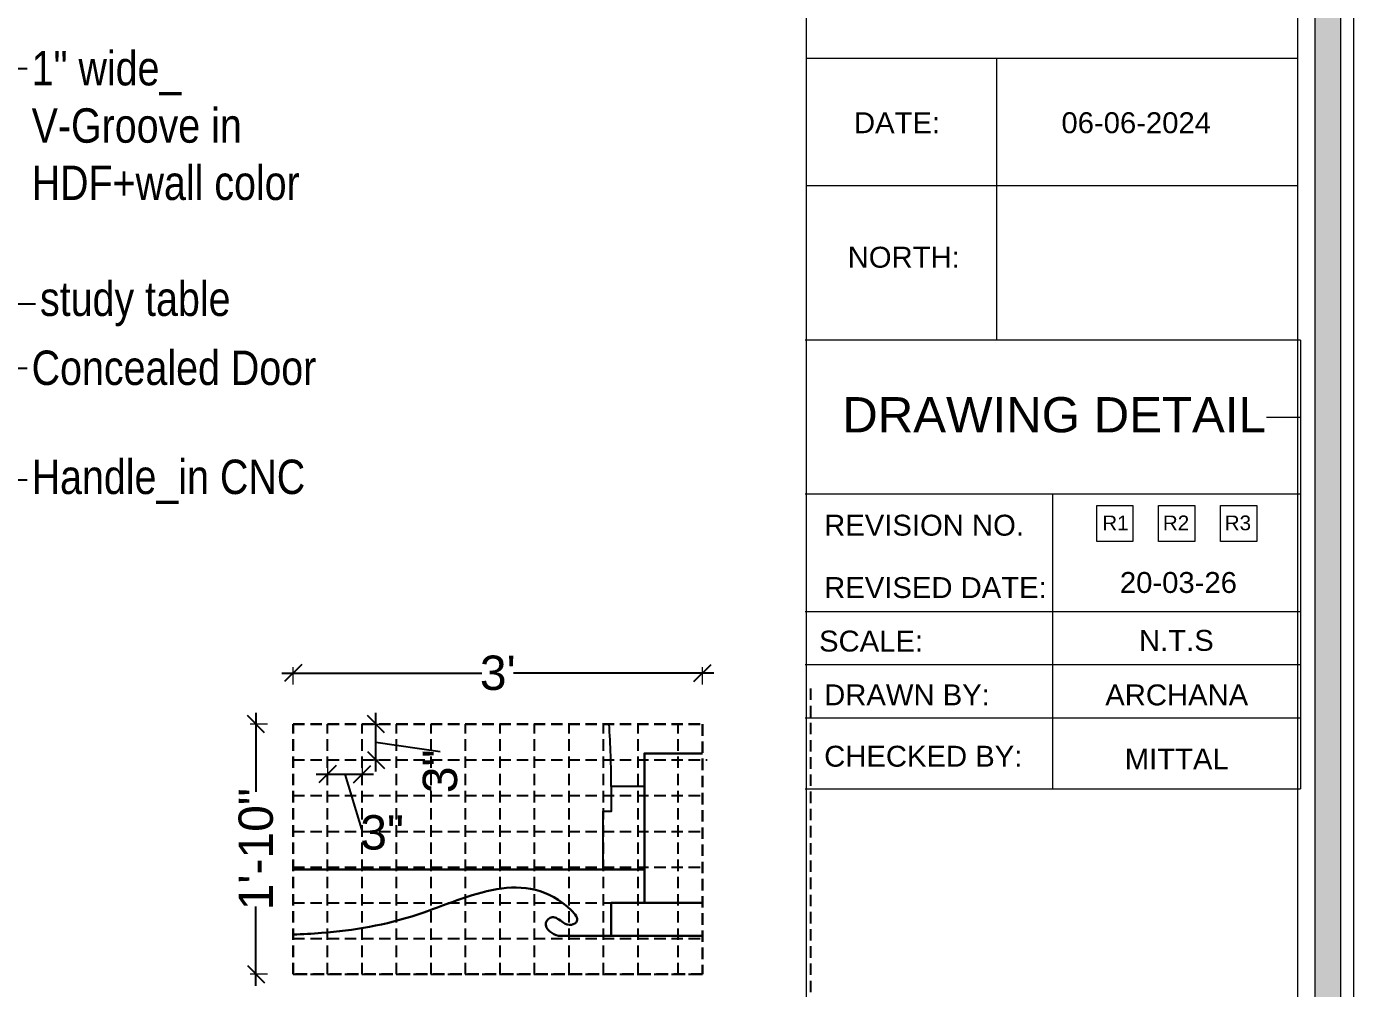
# Model space of a CAD drawing. Header units: millimetres. Extents: x 56222 to 3066687, y -650199 to -121287.
# Drawn here: x 134558.2 to 134674, y -182940.2 to -182856.3 of the extents above; entities that cross this region are included whole.
import ezdxf
from ezdxf import colors
from ezdxf.entities.mleader import LeaderData, LeaderLine
from ezdxf.enums import TextEntityAlignment as Align
from ezdxf.math import Vec2, Vec3

# ---------------------------------------------------------------- set-up
doc = ezdxf.new("R2010")
doc.units = ezdxf.units.MM
doc.header["$MEASUREMENT"] = 0
doc.header["$PDMODE"] = 35
doc.linetypes.add('DASHEDX2', pattern=[1.5, 1, -0.5])
doc.layers.get('Defpoints').update_dxf_attribs({"color": 220})
doc.layers.add('AR ELE-5', color=134, linetype='Continuous')
for name, color, linetype, lineweight in [('dim05', 1, 'Continuous', 13), ('Dimension', 10, 'DASHEDX2', 20), ('FIRST FLOOR', 7, 'Continuous', 9), ('FIRST FLOOR_( PLine )_', 251, 'Continuous', 30), ('FURNITURE', 32, 'Continuous', 9), ('NAME PLATE', 7, 'Continuous', 25), ('Text', 7, 'Continuous', 15), ('wall', 7, 'Continuous', 30)]:
    doc.layers.add(name, color=color, linetype=linetype, lineweight=lineweight)
doc.styles.add('Arial', font='arial.ttf')
doc.styles.add('style4', font='ARIALN.TTF')
doc.dimstyles.new('Archana', dxfattribs={"dimtxt": 3, "dimasz": 1.5, "dimexe": 0.5, "dimexo": 0.5, "dimgap": 0, "dimtad": 0, "dimzin": 0, "dimdsep": 46, "dimlunit": 4, "dimtxsty": 'Arial', "dimblk": 'OBLIQUE', "dimcen": 0, "dimdle": 1, "dimclrd": 1, "dimclre": 1, "dimclrt": 5, "dimadec": 0, "dimazin": 0, "dimtfac": 1, "dimtofl": 0, "dimtmove": 1, "dimatfit": 3, "dimfxl": 1, "dimfxlon": 1, "dimtolj": 1, "dimtzin": 0, "dimlwd": 25, "dimlwe": -1, "dimarcsym": 0})

# ---------------------------------------------------------------- blocks, each defined once
blk = doc.blocks.new('_Oblique')
at = {"layer": 'wall', "color": 0, "lineweight": -2}
blk.add_line((-0.5, -0.5), (0.5, 0.5), dxfattribs=at)
blk = doc.blocks.new('*D364')
at = {"layer": 'Defpoints', "color": 0, "lineweight": 30, "transparency": 16777216}
for p in [(134584.5, -182920.29), (134587.51, -182920.29), (134587.51, -182921.53)]:
    blk.add_point(p, dxfattribs=at)
at = {"layer": 'FURNITURE', "color": 1, "transparency": 16777216}
for p, q in [((134584.5, -182920.79), (134584.5, -182922.03)), ((134587.51, -182920.79), (134587.51, -182922.03))]:
    blk.add_line(p, q, dxfattribs=at)
at = {"layer": 'FURNITURE', "color": 1, "lineweight": 25, "transparency": 16777216}
for p, q in [((134583.5, -182921.53), (134588.51, -182921.53)), ((134586.01, -182921.53), (134587.54, -182926.63))]:
    blk.add_line(p, q, dxfattribs=at)
at = {"layer": 'FURNITURE', "color": 1, "lineweight": 25, "transparency": 16777216, "xscale": 1.5, "yscale": 1.5, "zscale": 1.5, "rotation": 180}
blk.add_blockref('_Oblique', (134584.5, -182921.53), dxfattribs=at)
at = {"layer": 'FURNITURE', "color": 1, "lineweight": 25, "transparency": 16777216, "xscale": 1.5, "yscale": 1.5, "zscale": 1.5}
blk.add_blockref('_Oblique', (134587.51, -182921.53), dxfattribs=at)
at = {"layer": 'FURNITURE', "color": 5, "lineweight": 30, "transparency": 16777216, "insert": (134589.26, -182926.63), "char_height": 3, "attachment_point": 5, "style": 'Arial'}
blk.add_mtext('\\A1;3"', dxfattribs=at)
blk = doc.blocks.new('*D365')
at = {"layer": 'Defpoints', "color": 0, "lineweight": 30, "transparency": 16777216}
for p in [(134587.51, -182917.17), (134588.72, -182917.17), (134587.51, -182920.29)]:
    blk.add_point(p, dxfattribs=at)
at = {"layer": 'FURNITURE', "color": 1, "lineweight": 25, "transparency": 16777216}
for p, q in [((134588.72, -182921.29), (134588.72, -182916.17)), ((134588.72, -182918.73), (134594.32, -182919.56))]:
    blk.add_line(p, q, dxfattribs=at)
at = {"layer": 'FURNITURE', "color": 1, "transparency": 16777216}
for p, q in [((134588.01, -182917.17), (134589.22, -182917.17)), ((134588.01, -182920.29), (134589.22, -182920.29))]:
    blk.add_line(p, q, dxfattribs=at)
at = {"layer": 'FURNITURE', "color": 1, "lineweight": 25, "transparency": 16777216, "xscale": 1.5, "yscale": 1.5, "zscale": 1.5}
for p, rotation in [((134588.72, -182917.17), 90), ((134588.72, -182920.29), 270)]:
    blk.add_blockref('_Oblique', p, dxfattribs=dict(at, rotation=rotation))
at = {"layer": 'FURNITURE', "color": 5, "lineweight": 30, "transparency": 16777216, "insert": (134594.32, -182921.28), "char_height": 3, "attachment_point": 5, "rotation": 90, "style": 'Arial'}
blk.add_mtext('\\A1;3"', dxfattribs=at)
blk = doc.blocks.new('*D366')
at = {"layer": 'Defpoints', "color": 0, "lineweight": 30, "transparency": 16777216}
for p in [(134581.5, -182917.17), (134578.25, -182938.99), (134581.5, -182938.99)]:
    blk.add_point(p, dxfattribs=at)
at = {"layer": 'FURNITURE', "color": 1, "lineweight": 25, "transparency": 16777216}
for p, q in [((134578.25, -182916.17), (134578.25, -182923.07)), ((134578.25, -182939.99), (134578.25, -182933.09))]:
    blk.add_line(p, q, dxfattribs=at)
at = {"layer": 'FURNITURE', "color": 1, "transparency": 16777216}
for p, q in [((134579.25, -182917.17), (134577.75, -182917.17)), ((134579.25, -182938.99), (134577.75, -182938.99))]:
    blk.add_line(p, q, dxfattribs=at)
at = {"layer": 'FURNITURE', "color": 1, "lineweight": 25, "transparency": 16777216, "xscale": 1.5, "yscale": 1.5, "zscale": 1.5}
for p, rotation in [((134578.25, -182917.17), 90), ((134578.25, -182938.99), 270)]:
    blk.add_blockref('_Oblique', p, dxfattribs=dict(at, rotation=rotation))
at = {"layer": 'FURNITURE', "color": 5, "lineweight": 30, "transparency": 16777216, "insert": (134578.25, -182928.08), "char_height": 3, "attachment_point": 5, "rotation": 90, "style": 'Arial'}
blk.add_mtext('\\A1;1\'-10"', dxfattribs=at)
blk = doc.blocks.new('*D367')
at = {"layer": 'Defpoints', "color": 0, "lineweight": 30, "transparency": 16777216}
for p in [(134617.21, -182912.7), (134581.5, -182917.17), (134617.21, -182917.17)]:
    blk.add_point(p, dxfattribs=at)
at = {"layer": 'FURNITURE', "color": 1, "lineweight": 25, "transparency": 16777216}
for p, q in [((134580.5, -182912.7), (134597.97, -182912.7)), ((134618.21, -182912.7), (134600.73, -182912.7))]:
    blk.add_line(p, q, dxfattribs=at)
at = {"layer": 'FURNITURE', "color": 1, "transparency": 16777216}
for p, q in [((134581.5, -182913.7), (134581.5, -182912.2)), ((134617.21, -182913.7), (134617.21, -182912.2))]:
    blk.add_line(p, q, dxfattribs=at)
at = {"layer": 'FURNITURE', "color": 1, "lineweight": 25, "transparency": 16777216, "xscale": 1.5, "yscale": 1.5, "zscale": 1.5, "rotation": 180}
blk.add_blockref('_Oblique', (134581.5, -182912.7), dxfattribs=at)
at = {"layer": 'FURNITURE', "color": 1, "lineweight": 25, "transparency": 16777216, "xscale": 1.5, "yscale": 1.5, "zscale": 1.5}
blk.add_blockref('_Oblique', (134617.21, -182912.7), dxfattribs=at)
at = {"layer": 'FURNITURE', "color": 5, "lineweight": 30, "transparency": 16777216, "insert": (134599.35, -182912.7), "char_height": 3, "attachment_point": 5, "style": 'Arial'}
blk.add_mtext("\\A1;3'", dxfattribs=at)

msp = doc.modelspace()

# ---------------------------------------------------------------- hatches: boundary and pattern name
at = {"layer": 'Dimension', "linetype": 'Continuous', "true_color": 0xd39e00}
h = msp.add_hatch(color=42, dxfattribs=at)
h.paths.add_polyline_path([(134354.114, -182766.193), (134354.114, -182990.562), (134672.877, -182990.562), (134672.877, -182766.193)])
h.paths.add_polyline_path([(134356.352, -182768.43), (134670.64, -182768.43), (134670.64, -182988.325), (134356.352, -182988.325)], flags=16)

# ---------------------------------------------------------------- linework, layer by layer
msp.add_lwpolyline([(134612.145, -182922.609), (134609.25, -182922.609), (134609.25, -182924.781), (134608.526, -182924.781), (134608.526, -182929.848), (134612.145, -182929.848)], close=True)
at = {"layer": 'AR ELE-5', "linetype": 'ByBlock', "ltscale": 15}
msp.add_arc((134528.059, -182922.658), 81.19, 0.03474, 3.87691, dxfattribs=at)
at = {"layer": 'dim05', "linetype": 'DASHEDX2', "lineweight": 30}
msp.add_lwpolyline([(134581.496, -182917.169), (134617.206, -182917.169), (134617.206, -182938.988), (134581.496, -182938.988)], close=True, dxfattribs=at)
at = {"layer": 'Dimension', "color": 42, "linetype": 'Continuous', "true_color": 0xd39e00}
for p, q in [((134673.996, -182765.074), (134673.996, -182991.681)), ((134672.877, -182766.193), (134672.877, -182990.562)), ((134670.64, -182768.43), (134670.64, -182988.325)), ((134669.126, -182859.063), (134626.293, -182859.063)), ((134642.866, -182859.063), (134642.866, -182883.653)), ((134669.126, -182870.193), (134626.293, -182870.193)), ((134669.385, -182883.653), (134626.161, -182883.653)), ((134669.385, -182883.653), (134669.385, -182922.803)), ((134666.404, -182890.364), (134669.385, -182890.364)), ((134626.161, -182897.075), (134669.385, -182897.075)), ((134647.773, -182922.803), (134647.773, -182897.075)), ((134651.599, -182898.071), (134654.753, -182898.071)), ((134651.599, -182901.225), (134651.599, -182898.071)), ((134654.753, -182898.071), (134654.753, -182901.225)), ((134657.002, -182898.071), (134660.156, -182898.071)), ((134657.002, -182901.225), (134657.002, -182898.071)), ((134660.156, -182898.071), (134660.156, -182901.225)), ((134662.405, -182898.071), (134665.559, -182898.071)), ((134662.405, -182901.225), (134662.405, -182898.071)), ((134665.559, -182898.071), (134665.559, -182901.225)), ((134654.753, -182901.225), (134651.599, -182901.225)), ((134660.156, -182901.225), (134657.002, -182901.225)), ((134665.559, -182901.225), (134662.405, -182901.225)), ((134669.385, -182907.366), (134626.161, -182907.366)), ((134669.385, -182912.001), (134626.161, -182912.001)), ((134669.385, -182916.636), (134626.161, -182916.636)), ((134626.161, -182922.803), (134669.385, -182922.803))]:
    msp.add_line(p, q, dxfattribs=at)
at = {"layer": 'Dimension', "color": 42, "linetype": 'ByBlock', "true_color": 0xd39e00}
for p, q in [((134626.293, -182986.484), (134626.293, -182770.271)), ((134669.126, -182770.271), (134669.126, -182986.484))]:
    msp.add_line(p, q, dxfattribs=at)
at = {"layer": 'Dimension', "color": 9, "lineweight": 25, "true_color": 0xc7c8ca}
for p, q in [((134626.627, -182914.052), (134626.627, -182970.158)), ((134581.496, -182917.169), (134617.206, -182917.169)), ((134581.496, -182938.988), (134581.496, -182917.169)), ((134584.505, -182938.988), (134584.505, -182917.169)), ((134587.514, -182938.988), (134587.514, -182917.169)), ((134590.522, -182938.988), (134590.522, -182917.169)), ((134593.531, -182938.988), (134593.531, -182917.169)), ((134596.54, -182938.988), (134596.54, -182917.169)), ((134599.548, -182938.988), (134599.548, -182917.169)), ((134602.557, -182938.988), (134602.557, -182917.169)), ((134605.566, -182938.988), (134605.566, -182917.169)), ((134608.575, -182938.988), (134608.575, -182917.169)), ((134611.583, -182938.988), (134611.583, -182917.169)), ((134615.092, -182938.988), (134615.092, -182917.169)), ((134581.496, -182920.286), (134617.601, -182920.286)), ((134581.496, -182923.403), (134617.206, -182923.403)), ((134581.496, -182926.52), (134617.206, -182926.52)), ((134581.496, -182929.637), (134617.206, -182929.637)), ((134581.496, -182932.754), (134617.206, -182932.754)), ((134581.496, -182935.871), (134617.206, -182935.871)), ((134581.496, -182938.988), (134617.206, -182938.988))]:
    msp.add_line(p, q, dxfattribs=at)
at = {"layer": 'FIRST FLOOR'}
for p, q in [((134612.145, -182919.714), (134612.145, -182932.743)), ((134612.145, -182932.743), (134617.206, -182932.743))]:
    msp.add_line(p, q, dxfattribs=at)
at = {"layer": 'FIRST FLOOR_( PLine )_'}
msp.add_lwpolyline([(134617.206, -182919.714), (134612.145, -182919.714), (134612.145, -182932.743), (134617.206, -182932.743)], dxfattribs=at)
at = {"layer": 'FURNITURE', "lineweight": 30}
for p, q in [((134581.496, -182929.848), (134612.145, -182929.848)), ((134612.145, -182929.848), (134612.145, -182932.743)), ((134612.145, -182935.639), (134604.649, -182935.639)), ((134607.545, -182935.639), (134617.206, -182935.639))]:
    msp.add_line(p, q, dxfattribs=at)
msp.add_lwpolyline([(134612.145, -182935.639), (134609.25, -182935.639), (134609.25, -182932.743), (134612.145, -182932.743)], dxfattribs=at)
msp.add_open_spline([(134581.496, -182935.532), (134582.328, -182935.497), (134585.978, -182935.284), (134593.764, -182934.037), (134602.154, -182929.298), (134606.547, -182934.269), (134605.706, -182934.801), (134604.936, -182934.49), (134604.222, -182933.746), (134603.325, -182934.503), (134603.845, -182935.368), (134604.377, -182935.547), (134604.649, -182935.639)], degree=3, knots=[2.1087773, 2.1087773, 2.1087773, 2.1087773, 2.9754234, 5.9302459, 10.5566852, 10.9153383, 11.1077327, 11.3737201, 11.7413051, 11.9903235, 12.2747604, 12.5731904, 12.5731904, 12.5731904, 12.5731904], dxfattribs=at)

# ---------------------------------------------------------------- texts
at = {"layer": 'NAME PLATE', "style": 'Arial'}
for s, height, p in [('DATE:', 1.8258, (134634.178, -182865.59)), ('06-06-2024', 1.8258, (134655.044, -182865.59)), ('NORTH:', 1.8258, (134634.761, -182877.328)), ('DRAWING DETAIL', 3.07213, (134647.874, -182891.697)), ('REVISION NO.', 1.82579, (134636.536, -182900.714)), ('REVISED DATE: ', 1.82579, (134637.883, -182906.158)), ('SCALE:', 1.8258, (134631.913, -182910.828)), ('DRAWN BY:', 1.8258, (134635.047, -182915.519)), ('ARCHANA', 1.8258, (134658.579, -182915.526)), ('CHECKED BY:', 1.82579, (134636.466, -182920.876)), ('MITTAL', 1.8258, (134658.579, -182921.118))]:
    msp.add_text(s, height=height, dxfattribs=at).set_placement(p, align=Align.CENTER)
for s, p in [('R1', (134652.083, -182900.243)), ('R2', (134657.368, -182900.243))]:
    msp.add_text(s, height=1.2871, dxfattribs=at).set_placement(p)
at = {"layer": 'NAME PLATE', "lineweight": 30, "style": 'Arial'}
for s, height, p in [('R3', 1.2871, (134662.764, -182900.243)), ('20-03-26 ', 1.8258, (134653.621, -182905.713)), ('N.T.S', 1.8258, (134655.289, -182910.767))]:
    msp.add_text(s, height=height, dxfattribs=at).set_placement(p)

# ---------------------------------------------------------------- dimensions: what is measured, and where the dimension line sits
at = {"layer": 'FURNITURE', "lineweight": 30}
dim = msp.add_linear_dim(base=(134617.206, -182912.697), p1=(134581.496, -182917.169), p2=(134617.206, -182917.169), dimstyle='Archana', override={"dimdec": 0}, dxfattribs=at)
dim.commit()
dim.dimension.update_dxf_attribs({"geometry": '*D367', "text_midpoint": (134599.351, -182912.697)})
dim = msp.add_linear_dim(base=(134578.249, -182938.988), p1=(134581.496, -182917.169), p2=(134581.496, -182938.988), angle=90, dimstyle='Archana', override={"dimdec": 0}, dxfattribs=at)
dim.commit()
dim.dimension.update_dxf_attribs({"geometry": '*D366', "text_midpoint": (134578.249, -182928.078)})
dim = msp.add_linear_dim(base=(134588.717, -182917.169), p1=(134587.514, -182920.286), p2=(134587.514, -182917.169), angle=90, dimstyle='Archana', dxfattribs=at)
dim.commit()
dim.dimension.update_dxf_attribs({"geometry": '*D365', "text_midpoint": (134594.323, -182919.557), "dimtype": 160})
dim = msp.add_linear_dim(base=(134587.514, -182921.527), p1=(134584.505, -182920.286), p2=(134587.514, -182920.286), dimstyle='Archana', dxfattribs=at)
dim.commit()
dim.dimension.update_dxf_attribs({"geometry": '*D364', "text_midpoint": (134587.539, -182926.625)})

# ---------------------------------------------------------------- leaders
at = {"layer": 'Text', "color": 1, "lineweight": 0, "ltscale": 20}
ml = msp.add_multileader_mtext('Standard', dxfattribs=at)
ml.set_content('1" wide_\\PV-Groove in \\PHDF+wall color', color=1, style='style4')
ml.set_leader_properties()
ml.build(insert=Vec2(0, 0))
ml.multileader.update_dxf_attribs({"dogleg_length": 2.025, "arrow_head_size": 2})
ctx = ml.context
ctx.base_point, ctx.char_height, ctx.arrow_head_size, ctx.landing_gap_size, ctx.plane_origin = Vec3(134558.282, -182859.944), 3, 2, 0.4, Vec3(134491.246, -182859.944)
notes = []
notes.append((ctx, [(0, (1, 1, 0), (134556.257, -182859.944), (1, 0), 2.025, [(2, [(134430.685, -182859.936), (134427.692, -182859.944), (134424.46, -182859.944)], 0, [])])]))
ctx.mtext.insert = Vec3(134558.682, -182858.42)
ml = msp.add_multileader_mtext('Standard', dxfattribs=at)
ml.set_content('study table', color=1, style='style4')
ml.set_leader_properties()
ml.build(insert=Vec2(0, 0))
ml.multileader.update_dxf_attribs({"dogleg_length": 2.025, "arrow_head_size": 2})
ctx = ml.context
ctx.base_point, ctx.char_height, ctx.arrow_head_size, ctx.landing_gap_size, ctx.plane_origin = Vec3(134559.012, -182880.48), 3, 2, 0.4, Vec3(134491.246, -182874.801)
notes.append((ctx, [(0, (1, 1, 0), (134538.901, -182880.48), (1, 0), 20.11, [(0, [(134533.538, -182878.072)], 0, [])])]))
ctx.mtext.insert = Vec3(134559.412, -182878.539)
ml = msp.add_multileader_mtext('Standard', dxfattribs=at)
ml.set_content('Concealed Door', color=1, style='style4')
ml.set_leader_properties()
ml.build(insert=Vec2(0, 0))
ml.multileader.update_dxf_attribs({"dogleg_length": 2.025, "arrow_head_size": 2})
ctx = ml.context
ctx.base_point, ctx.char_height, ctx.arrow_head_size, ctx.landing_gap_size, ctx.plane_origin = Vec3(134558.282, -182886.088), 3, 2, 0.4, Vec3(134491.246, -182886.088)
notes.append((ctx, [(0, (1, 1, 0), (134556.257, -182886.088), (1, 0), 2.025, [(0, [(134436.514, -182886.277)], 0, [])])]))
ctx.mtext.insert = Vec3(134558.682, -182884.562)
ml = msp.add_multileader_mtext('Standard', dxfattribs=at)
ml.set_content('Handle_in CNC', color=1, style='style4')
ml.set_leader_properties()
ml.build(insert=Vec2(0, 0))
ml.multileader.update_dxf_attribs({"dogleg_length": 2.025, "arrow_head_size": 2})
ctx = ml.context
ctx.base_point, ctx.char_height, ctx.arrow_head_size, ctx.landing_gap_size, ctx.plane_origin = Vec3(134558.282, -182895.843), 3, 2, 0.4, Vec3(134491.246, -182895.843)
notes.append((ctx, [(0, (1, 1, 0), (134556.257, -182895.843), (1, 0), 2.025, [(0, [(134449.873, -182896.032)], 0, [])])]))
ctx.mtext.insert = Vec3(134558.682, -182894.081)
for ctx, leaders in notes:
    for number, flags, end, landing, length, lines in leaders:
        leader = LeaderData()
        leader.index, (leader.has_last_leader_line, leader.has_dogleg_vector, leader.attachment_direction) = number, flags
        leader.last_leader_point, leader.dogleg_vector, leader.dogleg_length = Vec3(end), Vec3(landing), length
        for number, points, colour, breaks in lines:
            line = LeaderLine()
            line.index, line.vertices, line.color, line.breaks = number, Vec3.list(points), colors.encode_raw_color(colour), breaks
            leader.lines.append(line)
        ctx.leaders.append(leader)

doc.saveas('drawing.dxf')
